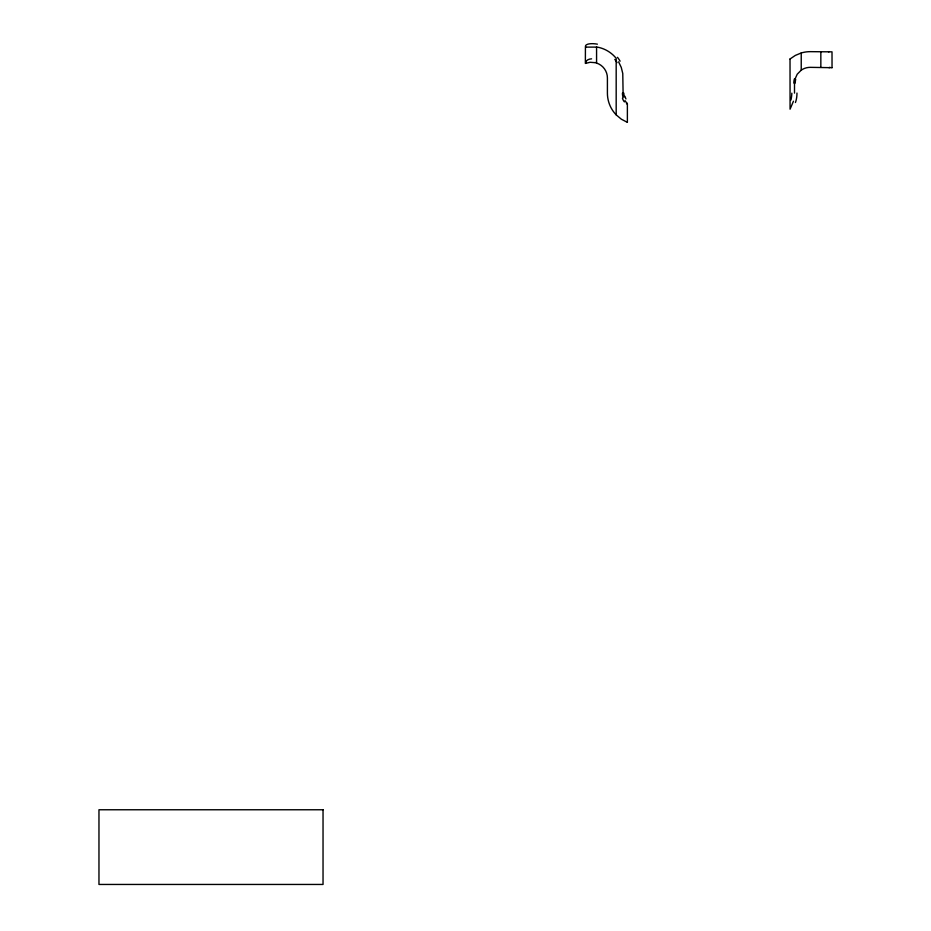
<?xml version="1.0" encoding="UTF-8"?>
<svg xmlns="http://www.w3.org/2000/svg" width="931" height="931" viewBox="0 0 931 931"><rect width="100%" height="100%" fill="white"/><g stroke="black" fill="none" stroke-linecap="round" stroke-linejoin="round"><path stroke-width="1.4" d="M793.445 101.223L790.07 109.195L790.023 59.002M795.016 79.077L797.215 74.224L801.23 70.162A15.687 15.687 0 0 1 810.191 67.346L831.977 67.695M790.058 58.979L795.283 55.441L801.23 52.974A31.375 31.375 0 0 1 810.191 51.659L832.011 51.845L832.035 67.707M627.331 122.322L621.349 119.203L616.182 114.862L616.182 58.327A31.375 31.375 0 0 0 597.178 47.097L585.424 47.12L585.366 63.424L590.138 62.284L595.107 62.668M627.308 103.818L625.038 100.664M618.638 61.865L621.268 67.428L622.769 73.502L623.095 93.112M820.839 51.659L820.839 67.346M801.23 52.974L801.23 70.162M794.504 83.034L794.504 93.112M627.378 103.888L627.378 122.345M596.573 46.992L596.573 63.064A15.687 15.687 0 0 1 607.408 77.983L607.408 93.112A31.375 31.375 0 0 0 616.182 114.862M623.142 97.685A11.987 9.589 90 0 1 622.443 93.112M624.398 101.898A10.288 6.761 86.6 0 1 622.455 98.279M626.703 102.771A8.03 2.63 73.7 0 1 626.493 103.772M614.809 59.409A24.171 16.793 51.2 0 1 617.067 62.598M595.107 62.505A9.485 5.854 18 0 1 596.62 62.912M625.935 98.93A10.288 3.98 76.3 0 1 624.969 96.289M624.317 96.836A11.987 8.181 87.5 0 1 623.84 93.123M617.451 57.326A24.171 20.156 49 0 1 620.104 61.178M585.704 47.144A10.986 3.84 9.6 0 1 597.388 44.164M791.839 93.181A23.089 13.93 -85.9 0 1 790.966 100.001M795.237 83.045A13.337 10.416 90 0 1 795.691 79.333M796.959 93.065A23.089 19.085 -90 0 1 795.446 102.526M793.84 83.022A13.337 11.812 86 0 1 794.422 78.844M829.172 51.659A11.195 1.292 -6.5 0 1 828.543 51.81M829.928 67.276A11.044 2.572 -13.5 0 1 829.114 67.719M585.808 63.099A10.52 5.737 18.4 0 1 591.581 58.839M323.034 809.761L98.965 809.761L98.965 884.45L323.034 884.45L323.034 809.761"/></g></svg>
